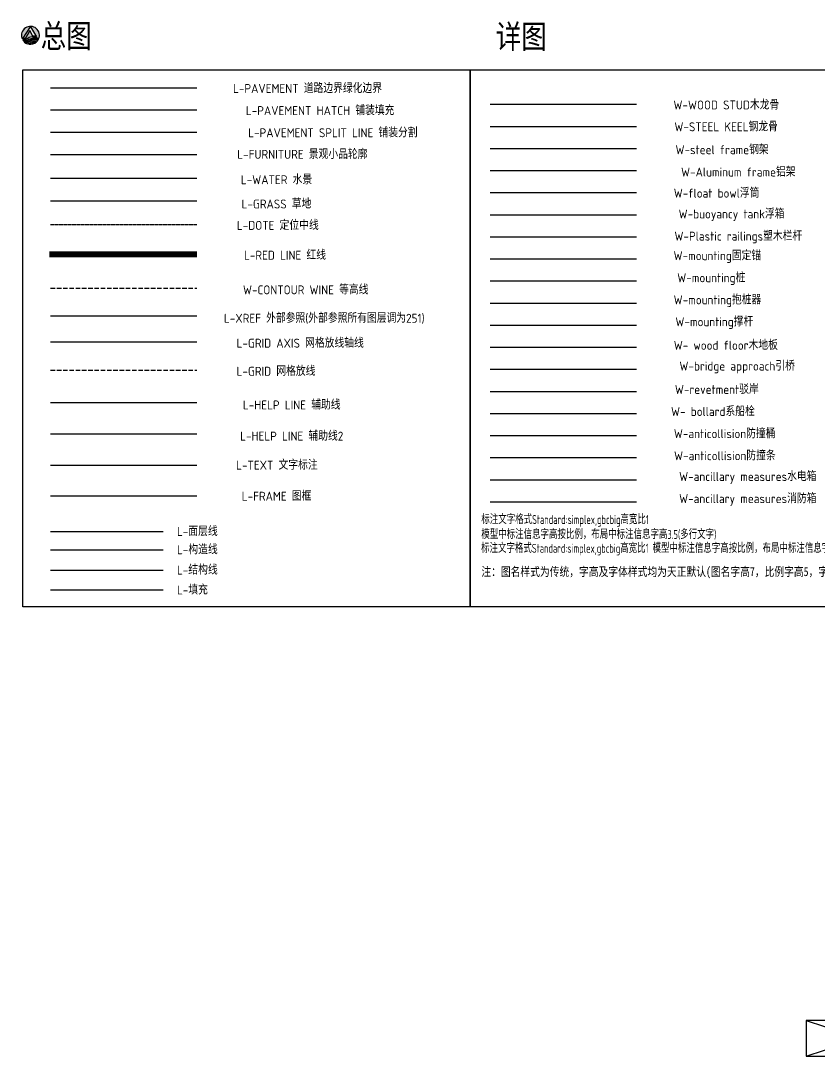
# Model space of a CAD drawing. Header units: millimetres. Extents: x -1442555 to -1216736, y 1446954 to 1531173.
# Drawn here: x -1442555 to -1397948, y 1473334 to 1531168 of the extents above; entities that cross this region are included whole.
import ezdxf
from ezdxf.enums import TextEntityAlignment as Align

# ---------------------------------------------------------------- set-up
doc = ezdxf.new("R2010")
doc.units = ezdxf.units.MM
doc.header["$LTSCALE"] = 10
for name, pattern in [('-6_350_HOLE$0$DASH', [0.35, 0.25, -0.1]), ('ACAD_ISO10W100', [18, 12, -3, 0, -3]), ('ACAD_ISO12W100', [22, 12, -3, 0.5, -3, 0.5, -3]), ('DASH', [0.35, 0.25, -0.1]), ('DOTE', [2.42, 2, -0.2, 0.02, -0.2])]:
    doc.linetypes.add(name, pattern=pattern)
doc.layers.get('0').update_dxf_attribs({"linetype": 'CONTINUOUS'})
for name, color, linetype in [('L-CONTOUR_LINE等高线', 252, 'DASH'), ('L-DIMLINEAR标注', 3, 'CONTINUOUS'), ('L-DOTE定位中线', 1, 'DOTE'), ('L-FRAME图框', 3, 'CONTINUOUS'), ('L-FURNITURE景观小品轮廓', 6, 'CONTINUOUS'), ('L-GRASS草地', 252, 'CONTINUOUS'), ('L-GRID_AXIS网格放线轴线', 1, 'CONTINUOUS'), ('L-GRID网格放线', 252, '-6_350_HOLE$0$DASH'), ('L-HELP_LINE辅助线1', 4, 'CONTINUOUS'), ('L-HELP_LINE辅助线2', 94, 'CONTINUOUS'), ('L-PAVEMENT_HATCH铺装填充', 251, 'CONTINUOUS'), ('L-PAVEMENT_SPLIT_LINE铺装分割', 23, 'CONTINUOUS'), ('L-PAVEMENT道路边界绿化边界', 2, 'CONTINUOUS'), ('L-RED_LINE红线', 1, 'ACAD_ISO12W100'), ('L-TEXT文字标注', 7, 'CONTINUOUS'), ('L-WATER水景', 5, 'CONTINUOUS'), ('L-XREF外部参照', 251, 'CONTINUOUS'), ('L-填充', 251, 'CONTINUOUS'), ('L-构造线', 6, 'CONTINUOUS'), ('L-结构线', 7, 'CONTINUOUS'), ('L-面层线', 4, 'CONTINUOUS'), ('W- bollard系船栓', 4, 'CONTINUOUS'), ('W-_ANTICOLLISION防撞措施', 6, 'CONTINUOUS'), ('W-ALUMINUM_FRAME铝架', 30, 'CONTINUOUS'), ('W-ancillary measures附属措施', 1, 'CONTINUOUS'), ('W-bridge approach引桥', 4, 'CONTINUOUS'), ('W-FLOAT_BOWL浮筒', 253, 'CONTINUOUS'), ('W-MOUNTING固定方式', 5, 'CONTINUOUS'), ('W-PLASTIC_RAILINGS塑木栏杆', 6, 'CONTINUOUS'), ('W-REVETMENT驳岸', 251, 'CONTINUOUS'), ('W-STEEL_FRAME钢架', 3, 'CONTINUOUS'), ('W-STEEL_KEEL钢龙骨', 5, 'CONTINUOUS'), ('W-WOOD_FLOOR木地板', 30, 'CONTINUOUS'), ('W-WOOD_STUD木龙骨', 25, 'CONTINUOUS')]:
    doc.layers.add(name, color=color, linetype=linetype)
doc.styles.get("Standard").update_dxf_attribs({"font": 'tssdeng.shx', "width": 0.7, "bigfont": 'hztxt.shx'})
doc.styles.add('黑体', font='simhei.ttf', dxfattribs={"width": 0.8})

# ---------------------------------------------------------------- blocks, each defined once
blk = doc.blocks.new('LOGO')
h = blk.add_hatch(color=140)
h.dxf.hatch_style = 1
h.paths.add_polyline_path([(-4.77, -1.51, 0.294083), (-1.37, -1.53, -0.363756), (4.56, -2.04, 1.450144)])
h.paths.add_polyline_path([(0, 4.79), (3.3, -0.88, 0.101723), (1.3, -0.42), (-0.31, 2.66), (-2.99, -1.74, -0.081837), (-4.11, -1.62)], flags=16)
h = blk.add_hatch(color=174)
h.paths.add_polyline_path([(3.76, -3.29, 0.064571), (4.48, -2.22, 0.296692), (0.48, -1.71, -0.04264), (-1.77, -2.61, -0.209747), (-4.4, -2.38, 0.179915), (-1.77, -4.68, 0.169783), (0.25, -4.03, -0.05744), (1.84, -3.27, -0.214092)])
h.paths.add_polyline_path([(0.82, -2.97, -0.084014), (-1.36, -3.92, -0.271733), (-3.43, -3.4, 0.071966), (-2.05, -3.36, 0.098278), (-0.23, -2.78, -0.072406), (1.02, -2.1, -0.088156), (2.57, -1.94, -0.181988), (3.97, -2.52, 0.206106)], flags=16)
blk.add_hatch(color=174).paths.add_polyline_path([(3.45, -3.62, 0.189728), (1.28, -4.2, -0.126537), (-0.99, -4.9, 0.245013)])
for points in [[(-4.77, -1.51, 0.294083), (-1.37, -1.53, -0.363756), (4.56, -2.04, 1.450144)], [(-4.11, -1.62), (0, 4.79), (3.3, -0.88, 0.101723), (1.3, -0.42), (-0.31, 2.66), (-2.99, -1.74, -0.081837)]]:
    blk.add_lwpolyline(points, format="xyb", close=True)
for points in [[(-4.4, -2.38, 0.209747), (-1.77, -2.61, 0.04264), (0.48, -1.71, -0.296692), (4.48, -2.22)], [(-3.43, -3.4, 0.071966), (-2.05, -3.36, 0.098278), (-0.23, -2.78, -0.072406), (1.02, -2.1, -0.088156), (2.57, -1.94, -0.181988), (3.97, -2.52, 0.206106), (0.82, -2.97, -0.084014), (-1.36, -3.92, -0.271733), (-3.43, -3.4)], [(-1.77, -4.68, 0.169783), (0.25, -4.03, -0.05744), (1.84, -3.27, -0.214092), (3.76, -3.29, -0.214092)], [(-0.99, -4.9, 0.126537), (1.28, -4.2, -0.189728), (3.45, -3.62, -0.189728)]]:
    blk.add_lwpolyline(points, format="xyb")
for start, end in [(208.47056, 249.26757), (258.57514, 313.64322), (318.83836, 333.61646)]:
    blk.add_arc((0, 0), 5, start, end)

msp = doc.modelspace()

# ---------------------------------------------------------------- linework, layer by layer
for points in [[(-1442444.8, 1528427.7), (-1417444.8, 1528427.7), (-1417444.8, 1498427.7), (-1442444.8, 1498427.7)], [(-1417444.8, 1528427.7), (-1392444.8, 1528427.7), (-1392444.8, 1498427.7), (-1417444.8, 1498427.7)]]:
    msp.add_lwpolyline(points, close=True)
at = {"layer": 'L-CONTOUR_LINE等高线', "ltscale": 100}
msp.add_lwpolyline([(-1440884.7, 1516227.7), (-1432712.6, 1516227.7)], dxfattribs=at)
at = {"layer": 'L-DOTE定位中线', "ltscale": 10}
msp.add_lwpolyline([(-1440884.7, 1519782.9), (-1432712.6, 1519782.9)], dxfattribs=at)
at = {"layer": 'L-FRAME图框'}
msp.add_lwpolyline([(-1440884.7, 1504636.5), (-1432712.6, 1504636.5)], dxfattribs=at)
at = {"layer": 'L-FURNITURE景观小品轮廓'}
msp.add_lwpolyline([(-1440884.7, 1523689.3), (-1432712.6, 1523689.3)], dxfattribs=at)
at = {"layer": 'L-GRASS草地'}
msp.add_lwpolyline([(-1440884.7, 1521114), (-1432712.6, 1521114)], dxfattribs=at)
at = {"layer": 'L-GRID_AXIS网格放线轴线'}
msp.add_lwpolyline([(-1440884.7, 1513227.9), (-1432712.6, 1513227.9)], dxfattribs=at)
at = {"layer": 'L-GRID网格放线', "ltscale": 100}
msp.add_lwpolyline([(-1440884.7, 1511659), (-1432712.6, 1511659)], dxfattribs=at)
at = {"layer": 'L-HELP_LINE辅助线1'}
msp.add_lwpolyline([(-1440884.7, 1509838), (-1432712.6, 1509838)], dxfattribs=at)
at = {"layer": 'L-HELP_LINE辅助线2'}
msp.add_lwpolyline([(-1440884.7, 1508097.3), (-1432712.6, 1508097.3)], dxfattribs=at)
at = {"layer": 'L-PAVEMENT_HATCH铺装填充'}
msp.add_lwpolyline([(-1440884.7, 1526185.2), (-1432712.6, 1526185.2)], dxfattribs=at)
at = {"layer": 'L-PAVEMENT_SPLIT_LINE铺装分割'}
msp.add_lwpolyline([(-1440884.7, 1524948.3), (-1432712.6, 1524948.3)], dxfattribs=at)
at = {"layer": 'L-PAVEMENT道路边界绿化边界'}
msp.add_lwpolyline([(-1440884.7, 1527422), (-1432712.6, 1527422)], dxfattribs=at)
at = {"layer": 'L-RED_LINE红线', "linetype": 'ACAD_ISO10W100', "const_width": 333.3}
msp.add_lwpolyline([(-1440960, 1518117.5), (-1432712.6, 1518117.5)], dxfattribs=at)
at = {"layer": 'L-TEXT文字标注'}
msp.add_lwpolyline([(-1440884.7, 1506338.9), (-1432712.6, 1506338.9)], dxfattribs=at)
at = {"layer": 'L-WATER水景'}
msp.add_lwpolyline([(-1440884.7, 1522377), (-1432712.6, 1522377)], dxfattribs=at)
at = {"layer": 'L-XREF外部参照'}
msp.add_lwpolyline([(-1440884.7, 1514683.5), (-1432712.6, 1514682.5)], dxfattribs=at)
at = {"layer": 'L-填充'}
msp.add_lwpolyline([(-1440882.3, 1499375.2), (-1434592, 1499375.2)], dxfattribs=at)
at = {"layer": 'L-构造线'}
msp.add_lwpolyline([(-1440882.3, 1501624.7), (-1434592, 1501624.7)], dxfattribs=at)
at = {"layer": 'L-结构线'}
msp.add_lwpolyline([(-1440882.3, 1500490.4), (-1434592, 1500490.4)], dxfattribs=at)
at = {"layer": 'L-面层线'}
msp.add_lwpolyline([(-1440882.3, 1502643.8), (-1434592, 1502643.8)], dxfattribs=at)
at = {"layer": 'W- bollard系船栓'}
msp.add_lwpolyline([(-1416334.4, 1509233), (-1408162.3, 1509233)], dxfattribs=at)
at = {"layer": 'W-_ANTICOLLISION防撞措施'}
for points in [[(-1416334.4, 1507999.6), (-1408162.3, 1507999.6)], [(-1416334.4, 1506766.3), (-1408162.3, 1506766.3)]]:
    msp.add_lwpolyline(points, dxfattribs=at)
at = {"layer": 'W-ALUMINUM_FRAME铝架', "color": 4}
msp.add_lwpolyline([(-1416334.4, 1522799.6), (-1408162.3, 1522799.6)], dxfattribs=at)
at = {"layer": 'W-ancillary measures附属措施'}
for points in [[(-1416334.4, 1505533), (-1408162.3, 1505533)], [(-1416334.4, 1504299.6), (-1408162.3, 1504299.6)]]:
    msp.add_lwpolyline(points, dxfattribs=at)
at = {"layer": 'W-bridge approach引桥'}
for p, q in [((-1398676.7, 1475333.8), (-1392676.7, 1473333.8)), ((-1398676.7, 1473333.8), (-1392676.7, 1475333.8))]:
    msp.add_line(p, q, dxfattribs=at)
msp.add_lwpolyline([(-1416334.4, 1511699.6), (-1408162.3, 1511699.6)], dxfattribs=at)
msp.add_lwpolyline([(-1398676.7, 1473333.8), (-1392676.7, 1473333.8), (-1392676.7, 1475333.8), (-1398676.7, 1475333.8)], close=True, dxfattribs=at)
at = {"layer": 'W-FLOAT_BOWL浮筒'}
for points in [[(-1416334.4, 1521566.3), (-1408162.3, 1521566.3)], [(-1416334.4, 1520333), (-1408162.3, 1520333)]]:
    msp.add_lwpolyline(points, dxfattribs=at)
at = {"layer": 'W-MOUNTING固定方式'}
for points in [[(-1416334.4, 1517866.3), (-1408162.3, 1517866.3)], [(-1416334.4, 1516633), (-1408162.3, 1516633)], [(-1416334.4, 1515399.6), (-1408162.3, 1515399.6)], [(-1416334.4, 1514166.3), (-1408162.3, 1514166.3)]]:
    msp.add_lwpolyline(points, dxfattribs=at)
at = {"layer": 'W-PLASTIC_RAILINGS塑木栏杆'}
msp.add_lwpolyline([(-1416334.4, 1519099.6), (-1408162.3, 1519099.6)], dxfattribs=at)
at = {"layer": 'W-REVETMENT驳岸'}
msp.add_lwpolyline([(-1416334.4, 1510466.3), (-1408162.3, 1510466.3)], dxfattribs=at)
at = {"layer": 'W-STEEL_FRAME钢架'}
msp.add_lwpolyline([(-1416334.4, 1524033), (-1408162.3, 1524033)], dxfattribs=at)
at = {"layer": 'W-STEEL_KEEL钢龙骨', "color": 5}
msp.add_lwpolyline([(-1416334.4, 1525266.3), (-1408162.3, 1525266.3)], dxfattribs=at)
at = {"layer": 'W-WOOD_FLOOR木地板'}
msp.add_lwpolyline([(-1416334.4, 1512933), (-1408162.3, 1512933)], dxfattribs=at)
at = {"layer": 'W-WOOD_STUD木龙骨'}
msp.add_lwpolyline([(-1416334.4, 1526499.6), (-1408162.3, 1526499.6)], dxfattribs=at)

# ---------------------------------------------------------------- block references
at = {"xscale": 100, "yscale": 100, "zscale": 100}
msp.add_blockref('LOGO', (-1442011.6, 1530351.8), dxfattribs=at)

# ---------------------------------------------------------------- texts
at = {"layer": 'L-CONTOUR_LINE等高线', "ltscale": 3, "width": 0.95}
msp.add_text('W-CONTOUR WINE 等高线', height=500, dxfattribs=at).set_placement((-1426636.3, 1516193.1), align=Align.MIDDLE)
at = {"layer": 'L-DIMLINEAR标注', "width": 0.95}
msp.add_text('L-FRAME 图框', height=500, dxfattribs=at).set_placement((-1428262.9, 1504667.2), align=Align.MIDDLE)
at = {"layer": 'L-DOTE定位中线', "linetype": 'DOTE', "ltscale": 3, "width": 0.95}
msp.add_text('L-DOTE 定位中线', height=500, dxfattribs=at).set_placement((-1428193.8, 1519793.2), align=Align.MIDDLE)
at = {"layer": 'L-FURNITURE景观小品轮廓', "width": 0.95}
msp.add_text('L-FURNITURE 景观小品轮廓', height=500, dxfattribs=at).set_placement((-1426821.5, 1523760.2), align=Align.MIDDLE)
at = {"layer": 'L-GRASS草地', "width": 0.95}
msp.add_text('L-GRASS 草地', height=500, dxfattribs=at).set_placement((-1428268.1, 1520986.6), align=Align.MIDDLE)
at = {"layer": 'L-GRID_AXIS网格放线轴线', "width": 0.95}
msp.add_text('L-GRID AXIS 网格放线轴线', height=500, dxfattribs=at).set_placement((-1426943.3, 1513213.5), align=Align.MIDDLE)
at = {"layer": 'L-GRID网格放线', "ltscale": 10, "width": 0.95}
msp.add_text('L-GRID 网格放线', height=500, dxfattribs=at).set_placement((-1428295.6, 1511644.6), align=Align.MIDDLE)
at = {"layer": 'L-HELP_LINE辅助线1', "width": 0.95}
msp.add_text('L-HELP LINE 辅助线', height=500, dxfattribs=at).set_placement((-1427416.7, 1509762.5), align=Align.MIDDLE)
at = {"layer": 'L-HELP_LINE辅助线2', "width": 0.95}
msp.add_text('L-HELP LINE 辅助线2', height=500, dxfattribs=at).set_placement((-1427416.7, 1508021.8), align=Align.MIDDLE)
at = {"layer": 'L-PAVEMENT_HATCH铺装填充', "width": 0.95}
msp.add_text('L-PAVEMENT HATCH 铺装填充', height=500, dxfattribs=at).set_placement((-1425830.1, 1526201.2), align=Align.MIDDLE)
at = {"layer": 'L-PAVEMENT_SPLIT_LINE铺装分割', "width": 0.95}
msp.add_text('L-PAVEMENT SPLIT LINE 铺装分割', height=500, dxfattribs=at).set_placement((-1425116.8, 1524964.3), align=Align.MIDDLE)
at = {"layer": 'L-PAVEMENT道路边界绿化边界', "width": 0.95}
msp.add_text('L-PAVEMENT 道路边界绿化边界', height=500, dxfattribs=at).set_placement((-1426533.1, 1527438), align=Align.MIDDLE)
at = {"layer": 'L-RED_LINE红线', "linetype": 'ACAD_ISO10W100', "width": 0.95}
msp.add_text('L-RED LINE 红线', height=500, dxfattribs=at).set_placement((-1427793.1, 1518127.8), align=Align.MIDDLE)
at = {"layer": 'L-TEXT文字标注', "width": 0.95}
for s, height, p in [('总图', 1500, (-1440013, 1530341.2)), ('详图', 1500, (-1414592.5, 1530313.6)), ('L-TEXT 文字标注', 500, (-1428245.1, 1506403.5))]:
    msp.add_text(s, height=height, dxfattribs=at).set_placement(p, align=Align.MIDDLE)
at = {"layer": 'L-TEXT文字标注', "width": 0.7}
msp.add_text('标注文字格式Standard:simplex,gbcbig高宽比1 模型中标注信息字高按比例，布局中标注信息字高3.5(单行文字)', height=500, dxfattribs=at).set_placement((-1416838.7, 1501454))
at = {"layer": 'L-TEXT文字标注', "insert": (-1416824.9, 1503560.1), "char_height": 500, "width": 37770.777, "attachment_point": 1}
msp.add_mtext('标注文字格式Standard:simplex,gbcbig高宽比1\\P模型中标注信息字高按比例，布局中标注信息字高3.5(多行文字)', dxfattribs=at)
at = {"layer": 'L-TEXT文字标注', "insert": (-1416824.9, 1500652.8), "char_height": 500, "attachment_point": 1, "style": '黑体'}
msp.add_mtext('注：图名样式为传统，字高及字体样式均为天正默认(图名字高7，比例字高5，字体均为黑体)。', dxfattribs=at)
at = {"layer": 'L-WATER水景', "width": 0.95}
msp.add_text('L-WATER 水景', height=500, dxfattribs=at).set_placement((-1428268.1, 1522342.3), align=Align.MIDDLE)
at = {"layer": 'L-XREF外部参照', "width": 0.95}
msp.add_text('L-XREF 外部参照(外部参照所有图层调为251)', height=500, dxfattribs=at).set_placement((-1425598.4, 1514585.3), align=Align.MIDDLE)
at = {"layer": 'L-填充', "width": 0.95}
msp.add_text('L-填充', height=500, dxfattribs=at).set_placement((-1433825.9, 1499375.2), align=Align.MIDDLE_LEFT)
at = {"layer": 'L-构造线', "width": 0.95}
msp.add_text('L-构造线', height=500, dxfattribs=at).set_placement((-1433825.9, 1501624.7), align=Align.MIDDLE_LEFT)
at = {"layer": 'L-结构线', "width": 0.95}
msp.add_text('L-结构线', height=500, dxfattribs=at).set_placement((-1433825.9, 1500490.4), align=Align.MIDDLE_LEFT)
at = {"layer": 'L-面层线', "width": 0.95}
msp.add_text('L-面层线', height=500, dxfattribs=at).set_placement((-1433825.9, 1502643.8), align=Align.MIDDLE_LEFT)
at = {"layer": 'W- bollard系船栓', "width": 0.95}
msp.add_text('W- bollard系船栓', height=500, dxfattribs=at).set_placement((-1403890.6, 1509395.2), align=Align.MIDDLE)
at = {"layer": 'W-_ANTICOLLISION防撞措施', "width": 0.95}
for s, p in [('W-anticollision防撞桶', (-1403233, 1508161.9)), ('W-anticollision防撞条', (-1403222.6, 1506928.5))]:
    msp.add_text(s, height=500, dxfattribs=at).set_placement(p, align=Align.MIDDLE)
at = {"layer": 'W-ALUMINUM_FRAME铝架', "color": 4, "width": 0.95}
msp.add_text('W-Aluminum frame铝架', height=500, dxfattribs=at).set_placement((-1402472.8, 1522770.8), align=Align.MIDDLE)
at = {"layer": 'W-ancillary measures附属措施', "width": 0.95}
for s, p in [('W-ancillary measures水电箱', (-1401941.1, 1505695.2)), ('W-ancillary measures消防箱', (-1401941.1, 1504461.9))]:
    msp.add_text(s, height=500, dxfattribs=at).set_placement(p, align=Align.MIDDLE)
at = {"layer": 'W-bridge approach引桥', "width": 0.95}
msp.add_text('W-bridge approach引桥', height=500, dxfattribs=at).set_placement((-1402535.9, 1511861.9), align=Align.MIDDLE)
at = {"layer": 'W-FLOAT_BOWL浮筒', "width": 0.95}
for s, p in [('W-float bowl浮筒', (-1403685.5, 1521591.7)), ('W-buoyancy tank浮箱', (-1402848.6, 1520358.4))]:
    msp.add_text(s, height=500, dxfattribs=at).set_placement(p, align=Align.MIDDLE)
at = {"layer": 'W-MOUNTING固定方式', "width": 0.95}
for s, p in [('W-mounting固定锚', (-1403641, 1518028.5)), ('W-mounting桩', (-1403981.5, 1516795.2)), ('W-mounting抱桩器', (-1403635.8, 1515561.9)), ('W-mounting撑杆', (-1403811.3, 1514336.2))]:
    msp.add_text(s, height=500, dxfattribs=at).set_placement(p, align=Align.MIDDLE)
at = {"layer": 'W-PLASTIC_RAILINGS塑木栏杆', "width": 0.95}
msp.add_text('W-Plastic railings塑木栏杆', height=500, dxfattribs=at).set_placement((-1402470.3, 1519118.2), align=Align.MIDDLE)
at = {"layer": 'W-REVETMENT驳岸', "width": 0.95}
msp.add_text('W-revetment驳岸', height=500, dxfattribs=at).set_placement((-1403672.1, 1510628.5), align=Align.MIDDLE)
at = {"layer": 'W-STEEL_FRAME钢架', "width": 0.95}
msp.add_text('W-steel frame钢架', height=500, dxfattribs=at).set_placement((-1403377.5, 1524016.1), align=Align.MIDDLE)
at = {"layer": 'W-STEEL_KEEL钢龙骨', "color": 5, "width": 0.95}
msp.add_text('W-STEEL KEEL钢龙骨', height=500, dxfattribs=at).set_placement((-1403151.3, 1525297.4), align=Align.MIDDLE)
at = {"layer": 'W-WOOD_FLOOR木地板', "width": 0.95}
msp.add_text('W- wood floor木地板', height=500, dxfattribs=at).set_placement((-1403169.5, 1513095.2), align=Align.MIDDLE)
at = {"layer": 'W-WOOD_STUD木龙骨', "width": 0.95}
msp.add_text('W-WOOD STUD木龙骨', height=500, dxfattribs=at).set_placement((-1403140, 1526515.6), align=Align.MIDDLE)

doc.saveas('drawing.dxf')
